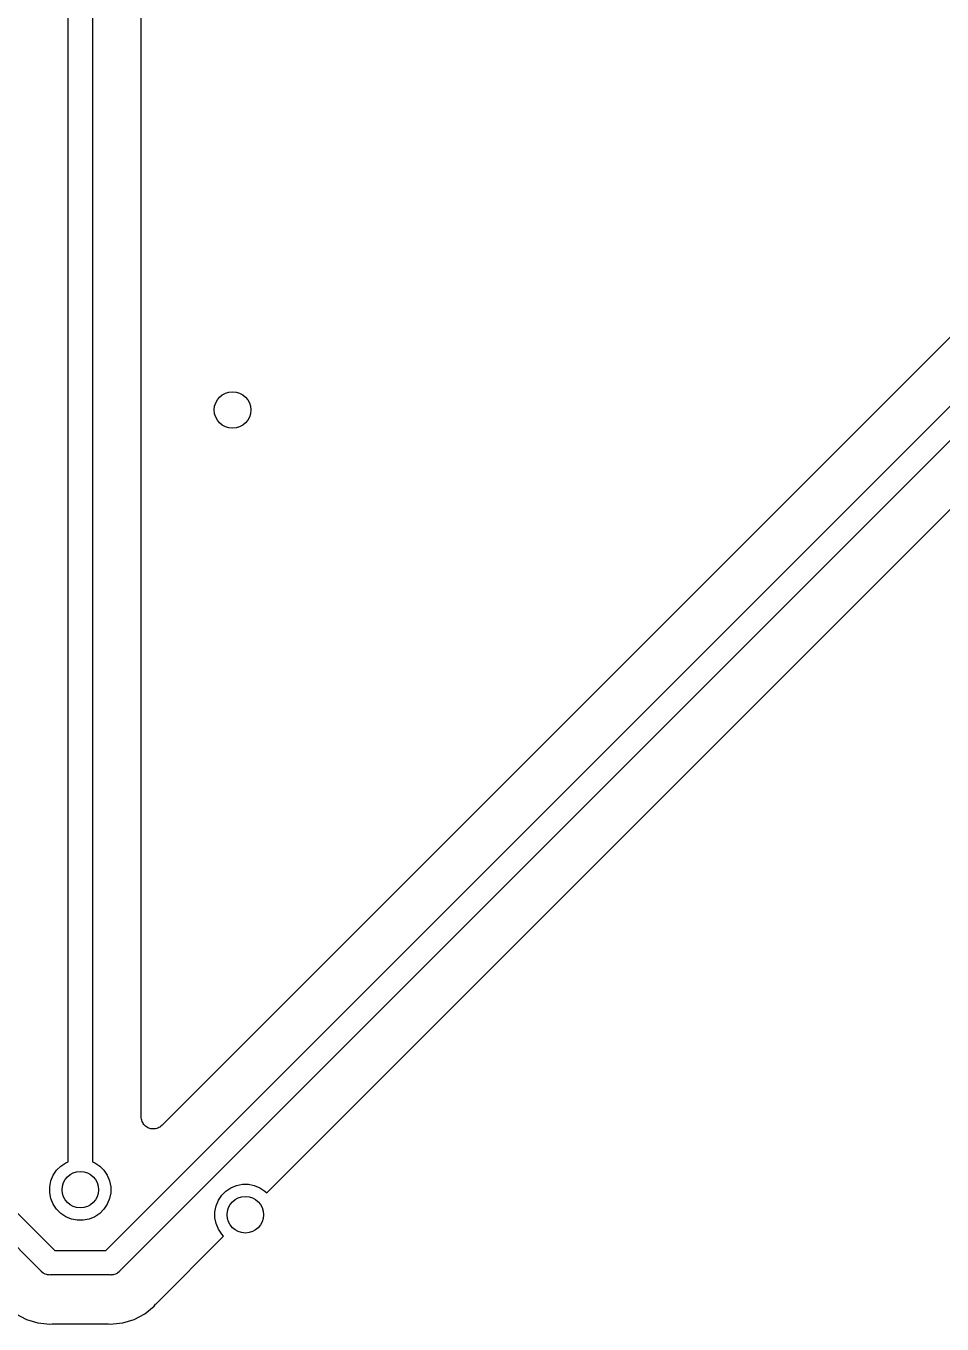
# Model space of a CAD drawing. Extents: x 4.8 to 7.88, y -6.14 to -3.94.
# Drawn here: x 6.2226 to 6.5187, y -5.63 to -5.2106 of the extents above; entities that cross this region are included whole.
import ezdxf

# ---------------------------------------------------------------- set-up
doc = ezdxf.new("R2010")
doc.units = 0
doc.header["$MEASUREMENT"] = 0
doc.layers.add('BLACK', color=7, linetype='CONTINUOUS')

msp = doc.modelspace()

# ---------------------------------------------------------------- linework, layer by layer
at = {"layer": 'BLACK', "linetype": 'CONTINUOUS'}
for p, q in [((6.23622, -5.57759), (6.23622, -5.1183)), ((6.24409, -5.11974), (6.24409, -5.57759)), ((6.25984, -5.56305), (6.25984, -5.12789)), ((6.24837, -5.6063), (6.64029, -5.21438)), ((6.64484, -5.22096), (6.25292, -5.61288)), ((6.60707, -5.22533), (6.26656, -5.56583)), ((6.50007, -5.38801), (6.65021, -5.23786)), ((6.30041, -5.58767), (6.50007, -5.38801)), ((6.50007, -5.38801), (6.50007, -5.38801)), ((6.1063, -5.48065), (6.23195, -5.6063)), ((6.22739, -5.61288), (6.09971, -5.4852)), ((6.25988, -5.56343), (6.25984, -5.56305)), ((6.25991, -5.5638), (6.25988, -5.56343)), ((6.25992, -5.56381), (6.25991, -5.5638)), ((6.26003, -5.56418), (6.25992, -5.56381)), ((6.25992, -5.56381), (6.25992, -5.56381)), ((6.26013, -5.56454), (6.26003, -5.56418)), ((6.26014, -5.56454), (6.26013, -5.56454)), ((6.26014, -5.56455), (6.26014, -5.56454)), ((6.26032, -5.56488), (6.26014, -5.56455)), ((6.26049, -5.56522), (6.26032, -5.56488)), ((6.2605, -5.56522), (6.26049, -5.56522)), ((6.2605, -5.56523), (6.2605, -5.56522)), ((6.26073, -5.56552), (6.2605, -5.56523)), ((6.26098, -5.56581), (6.26073, -5.56552)), ((6.26098, -5.56582), (6.26098, -5.56581)), ((6.26099, -5.56582), (6.26098, -5.56582)), ((6.26127, -5.56606), (6.26099, -5.56582)), ((6.26157, -5.56631), (6.26127, -5.56606)), ((6.26623, -5.56611), (6.26594, -5.56634)), ((6.26652, -5.56587), (6.26623, -5.56611)), ((6.26653, -5.56586), (6.26652, -5.56587)), ((6.26656, -5.56583), (6.26653, -5.56586)), ((6.26653, -5.56586), (6.26653, -5.56586)), ((6.26653, -5.56586), (6.26653, -5.56586)), ((6.26158, -5.56631), (6.26157, -5.56631)), ((6.26157, -5.56631), (6.26157, -5.56631)), ((6.26191, -5.56649), (6.26158, -5.56631)), ((6.26224, -5.56667), (6.26191, -5.56649)), ((6.26225, -5.56668), (6.26224, -5.56667)), ((6.26262, -5.56679), (6.26225, -5.56668)), ((6.26225, -5.56668), (6.26225, -5.56668)), ((6.26297, -5.5669), (6.26262, -5.56679)), ((6.26298, -5.5669), (6.26297, -5.5669)), ((6.26299, -5.56691), (6.26298, -5.5669)), ((6.26338, -5.56695), (6.26299, -5.56691)), ((6.26374, -5.56699), (6.26338, -5.56695)), ((6.26375, -5.56699), (6.26374, -5.56699)), ((6.26414, -5.56695), (6.26375, -5.56699)), ((6.26375, -5.56699), (6.26375, -5.56699)), ((6.2645, -5.56692), (6.26414, -5.56695)), ((6.26451, -5.56692), (6.2645, -5.56692)), ((6.26452, -5.56692), (6.26451, -5.56692)), ((6.26488, -5.56681), (6.26452, -5.56692)), ((6.26524, -5.56671), (6.26488, -5.56681)), ((6.26525, -5.5667), (6.26524, -5.56671)), ((6.26558, -5.56653), (6.26525, -5.5667)), ((6.26525, -5.5667), (6.26525, -5.5667)), ((6.26592, -5.56635), (6.26558, -5.56653)), ((6.26593, -5.56635), (6.26592, -5.56635)), ((6.26594, -5.56634), (6.26593, -5.56635)), ((6.23388, -5.57897), (6.2355, -5.57789)), ((6.2355, -5.57789), (6.23622, -5.57759)), ((6.24409, -5.57759), (6.24482, -5.57789)), ((6.24482, -5.57789), (6.24643, -5.57897)), ((6.23069, -5.58374), (6.23144, -5.58195)), ((6.23144, -5.58195), (6.23251, -5.58034)), ((6.23251, -5.58034), (6.23388, -5.57897)), ((6.24643, -5.57897), (6.2478, -5.58034)), ((6.2478, -5.58034), (6.24888, -5.58195)), ((6.24888, -5.58195), (6.24962, -5.58374)), ((6.23031, -5.58564), (6.23069, -5.58374)), ((6.23031, -5.58758), (6.23031, -5.58564)), ((6.24962, -5.58374), (6.25, -5.58564)), ((6.25, -5.58564), (6.25, -5.58758)), ((6.28587, -5.58842), (6.28724, -5.58705)), ((6.28724, -5.58705), (6.28885, -5.58597)), ((6.28885, -5.58597), (6.29064, -5.58523)), ((6.29064, -5.58523), (6.29254, -5.58485)), ((6.29254, -5.58485), (6.29448, -5.58485)), ((6.29448, -5.58485), (6.29639, -5.58523)), ((6.29639, -5.58523), (6.29818, -5.58597)), ((6.29818, -5.58597), (6.29979, -5.58705)), ((6.29979, -5.58705), (6.30041, -5.58767)), ((6.23069, -5.58949), (6.23031, -5.58758)), ((6.23144, -5.59128), (6.23069, -5.58949)), ((6.23251, -5.59289), (6.23144, -5.59128)), ((6.24888, -5.59128), (6.2478, -5.59289)), ((6.24962, -5.58949), (6.24888, -5.59128)), ((6.25, -5.58758), (6.24962, -5.58949)), ((6.28405, -5.59182), (6.28479, -5.59003)), ((6.28479, -5.59003), (6.28587, -5.58842)), ((6.23388, -5.59426), (6.23251, -5.59289)), ((6.2355, -5.59534), (6.23388, -5.59426)), ((6.23729, -5.59608), (6.2355, -5.59534)), ((6.24482, -5.59534), (6.24303, -5.59608)), ((6.24643, -5.59426), (6.24482, -5.59534)), ((6.2478, -5.59289), (6.24643, -5.59426)), ((6.28367, -5.59373), (6.28405, -5.59182)), ((6.28367, -5.59566), (6.28367, -5.59373)), ((6.28405, -5.59757), (6.28367, -5.59566)), ((6.23919, -5.59646), (6.23729, -5.59608)), ((6.24113, -5.59646), (6.23919, -5.59646)), ((6.24303, -5.59608), (6.24113, -5.59646)), ((6.28479, -5.59936), (6.28405, -5.59757)), ((6.28587, -5.60097), (6.28479, -5.59936)), ((6.26474, -5.62333), (6.28649, -5.60159)), ((6.28649, -5.60159), (6.28587, -5.60097)), ((6.23195, -5.6063), (6.24837, -5.6063)), ((6.22752, -5.61303), (6.22739, -5.61288)), ((6.22812, -5.61353), (6.22752, -5.61303)), ((6.2288, -5.61389), (6.22812, -5.61353)), ((6.22932, -5.61405), (6.2288, -5.61389)), ((6.22954, -5.61412), (6.22932, -5.61405)), ((6.22962, -5.61412), (6.22954, -5.61412)), ((6.23012, -5.61417), (6.22962, -5.61412)), ((6.23031, -5.61419), (6.23012, -5.61417)), ((6.23012, -5.61417), (6.23012, -5.61417)), ((6.23051, -5.61417), (6.23031, -5.61419)), ((6.24981, -5.61417), (6.23051, -5.61417)), ((6.25, -5.61419), (6.24981, -5.61417)), ((6.25019, -5.61417), (6.25, -5.61419)), ((6.25077, -5.61412), (6.25019, -5.61417)), ((6.25019, -5.61417), (6.25019, -5.61417)), ((6.25151, -5.61389), (6.25077, -5.61412)), ((6.2522, -5.61353), (6.25151, -5.61389)), ((6.2528, -5.61303), (6.2522, -5.61353)), ((6.25292, -5.61288), (6.2528, -5.61303)), ((6.26099, -5.62668), (6.26399, -5.62422)), ((6.26399, -5.62422), (6.26448, -5.62362)), ((6.26448, -5.62362), (6.26452, -5.62358)), ((6.26452, -5.62358), (6.26463, -5.62346)), ((6.26463, -5.62346), (6.26474, -5.62333)), ((6.21933, -5.62668), (6.22275, -5.62851)), ((6.22275, -5.62851), (6.22646, -5.62964)), ((6.25386, -5.62964), (6.25757, -5.62851)), ((6.25757, -5.62851), (6.26099, -5.62668)), ((6.22646, -5.62964), (6.23031, -5.63002)), ((6.23031, -5.63002), (6.23109, -5.62994)), ((6.23109, -5.62994), (6.23114, -5.62994)), ((6.23114, -5.62994), (6.23131, -5.62994)), ((6.23131, -5.62994), (6.23148, -5.62992)), ((6.23148, -5.62992), (6.24884, -5.62992)), ((6.24884, -5.62992), (6.24889, -5.62992)), ((6.24889, -5.62992), (6.24906, -5.62994)), ((6.24906, -5.62994), (6.24923, -5.62994)), ((6.24923, -5.62994), (6.25, -5.63002)), ((6.25, -5.63002), (6.25077, -5.62994)), ((6.25077, -5.62994), (6.25386, -5.62964))]:
    msp.add_line(p, q, dxfattribs=at)
at = {"layer": 'BLACK'}
for centre in [(6.28937, -5.33465), (6.24016, -5.58661), (6.29351, -5.5947)]:
    msp.add_circle(centre, 0.00591, dxfattribs=at)

doc.saveas('drawing.dxf')
